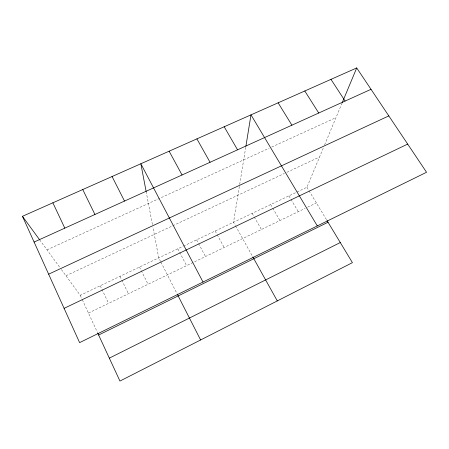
<?xml version="1.0" encoding="UTF-8"?>
<svg xmlns="http://www.w3.org/2000/svg" width="449" height="449" viewBox="0 0 449 449"><rect width="100%" height="100%" fill="white"/><g stroke="black" fill="none" stroke-linecap="round" stroke-linejoin="round"><path stroke-width="0.34" stroke-dasharray="2.25 1.68" d="M239.351 186.453L233.531 222.255L235.209 225.28M239.682 184.427L245.889 146.256M296.991 192.02L306.931 187.284L323.796 146.845M324.593 144.943L342.273 102.552M88.464 313.065L305.14 208.37M307.638 207.163L316.382 202.937M61.423 269.58L80.231 295.29L182.799 246.422M183.428 246.125L296.368 192.318M65.947 275.759L284.363 173.482M286.9 172.298L319.565 156.998M46.993 249.857L269.175 148.198M271.69 147.048L335.981 117.632M39.624 239.783L60.188 267.89M306.931 187.284L308.682 190.185M309.03 190.763L326.625 219.909M288.915 195.871L290.649 198.8M290.991 199.384L298.276 211.687M270.674 204.559L272.391 207.517M272.734 208.112L279.946 220.543M252.215 213.354L253.915 216.345M254.257 216.94L261.397 229.506M235.545 225.886L252.467 256.289M215.172 230.999L216.833 234.058M217.17 234.67L224.158 247.5M196.589 239.856L198.239 242.943M198.565 243.56L205.479 256.525M177.787 248.813L186.576 265.656M160.613 261.531L158.75 257.883L152.879 226.986M160.922 262.137L176.9 293.455M139.482 267.06L148.058 284.268M119.978 276.354L121.488 279.458M121.791 280.081L128.442 293.747M100.228 285.76L108.579 303.344M80.231 295.29L81.993 299.096M82.29 299.736L97.472 332.518M146.133 191.487L152.497 224.966"/><path stroke-width="0.67" d="M245.889 146.256L250.997 114.86L317.308 225.909M342.273 102.552L356.708 67.939L426.55 172.27L79.608 342.632L22.45 216.306L356.708 67.939M109.337 358.139L340.291 242.55M98.634 335.027L328.039 222.255M64.095 308.356L407.686 144.09M48.632 274.176L388.817 115.898M34.102 242.056L371.02 89.312M22.45 216.306L39.624 239.783M330.975 79.361L345.113 101.059M304.787 90.984L318.739 113.013M278.133 102.815L291.895 125.181M326.979 220.498L352.42 262.648L119.95 381.061L97.759 333.141M224.191 126.758L237.549 149.82M196.903 138.87L210.053 162.285M252.809 256.901L277.297 300.914M169.133 151.201L182.058 174.981M203.015 282.034L140.857 163.75L146.133 191.487M177.215 294.078L200.619 339.972M112.065 176.53L124.513 201.068M82.745 189.545L94.941 214.476M52.875 202.802L64.808 228.137"/></g></svg>
